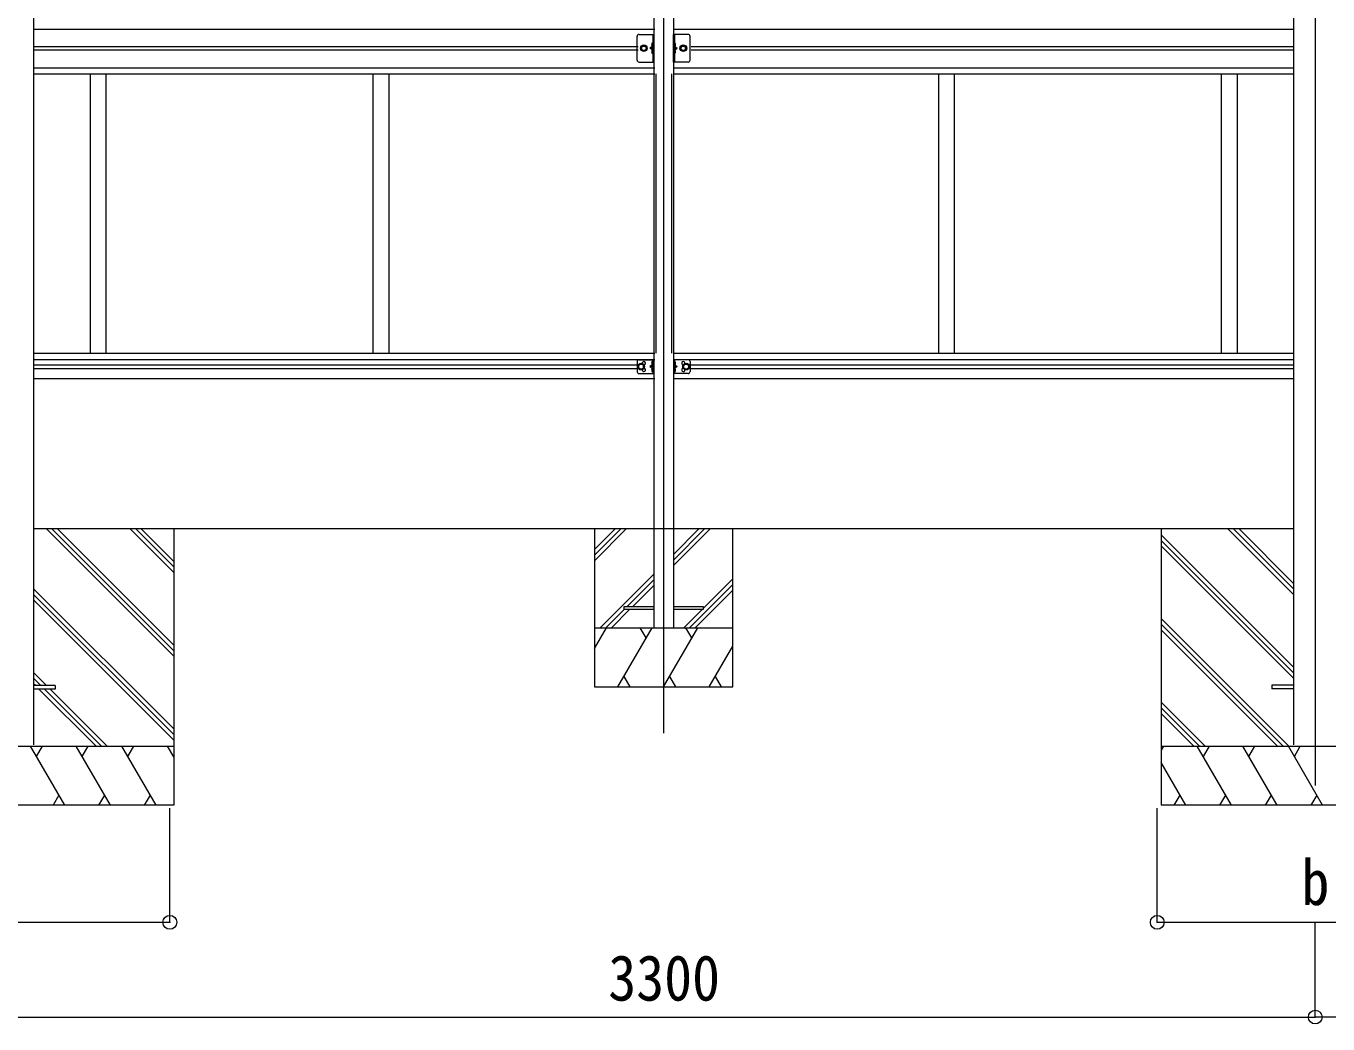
# Model space of a CAD drawing. Units: millimetres at full size, sheet at 1:35; details may follow other scales. Extents: x -9783 to 9892, y -6828 to 6752.
# Drawn here: x 3601 to 6897, y -1971 to 557 of the extents above; entities that cross this region are included whole.
import ezdxf
from ezdxf.enums import TextEntityAlignment as Align

# ---------------------------------------------------------------- set-up
doc = ezdxf.new("R2010")
doc.units = ezdxf.units.MM
doc.header["$LTSCALE"] = 35
doc.header["$PDMODE"] = 32
doc.header["$PDSIZE"] = 35
for name, color, linetype, lineweight in [('0-0_0', 7, 'Continuous', 9), ('0-1_本体', 4, 'Continuous', 9), ('0-2_部品', 7, 'Continuous', 9), ('0-8_PARTS2', 2, 'Continuous', 9), ('0-A_寸法', 4, 'Continuous', 9), ('1-0_FRAME', 7, 'Continuous', 9), ('1-1_GLASS', 4, 'Continuous', 9), ('1-3_NOTPRINT', 7, 'Continuous', 9), ('1-7', 7, 'Continuous', 9), ('1-8', 2, 'Continuous', 9)]:
    doc.layers.add(name, color=color, linetype=linetype, lineweight=lineweight)
doc.styles.add('ＭＳ ゴシック', font='')
doc.styles.get('ＭＳ ゴシック').set_extended_font_data('MS Gothic')

msp = doc.modelspace()

# ---------------------------------------------------------------- linework, layer by layer
at = {"layer": '0-0_0'}
for p, q in [((6810.34, -717.27), (3620.34, -717.27)), ((3975.14, -1039.73), (3652.68, -717.27)), ((3975.14, -1025.59), (3666.82, -717.27)), ((3975.14, -1011.45), (3680.96, -717.27)), ((3975.14, -827.6), (3864.81, -717.27)), ((3975.14, -813.46), (3878.95, -717.27)), ((3975.14, -799.32), (3893.1, -717.27)), ((3975.14, -717.27), (3975.14, -1417.27)), ((6475.14, -717.27), (6475.14, -1417.27)), ((6810.34, -883.3), (6644.31, -717.27)), ((6810.34, -869.16), (6658.45, -717.27)), ((6810.34, -855.02), (6672.6, -717.27)), ((6810.34, -1067.15), (6475.14, -731.95)), ((6810.34, -1081.29), (6475.14, -746.1)), ((6810.34, -1095.43), (6475.14, -760.24)), ((3975.14, -1223.58), (3620.34, -868.78)), ((3975.14, -1237.72), (3620.34, -882.93)), ((3975.14, -1251.87), (3620.34, -897.07)), ((6798.33, -1267.27), (6475.14, -944.08)), ((6784.19, -1267.27), (6475.14, -958.23)), ((6770.05, -1267.27), (6475.14, -972.37)), ((3652.2, -1112.77), (3620.34, -1080.92)), ((3638.06, -1112.77), (3620.34, -1095.06)), ((3623.92, -1112.77), (3620.34, -1109.2)), ((3778.42, -1267.27), (3632.92, -1121.77)), ((3792.56, -1267.27), (3647.06, -1121.77)), ((3806.7, -1267.27), (3661.2, -1121.77)), ((6586.2, -1267.27), (6475.14, -1156.22)), ((6572.06, -1267.27), (6475.14, -1170.36)), ((6557.92, -1267.27), (6475.14, -1184.5)), ((3175.14, -1267.27), (3975.14, -1267.27)), ((3699.46, -1417.27), (3612.85, -1267.27)), ((3627.85, -1293.26), (3642.86, -1267.27)), ((3814.93, -1417.27), (3728.32, -1267.27)), ((3743.33, -1293.26), (3758.33, -1267.27)), ((3930.4, -1417.27), (3843.79, -1267.27)), ((3858.79, -1293.25), (3873.79, -1267.27)), ((3975.14, -1294.78), (3959.26, -1267.27)), ((6475.14, -1267.27), (7275.14, -1267.27)), ((6480.97, -1267.27), (6475.14, -1277.37)), ((6653.05, -1417.27), (6566.44, -1267.27)), ((6596.44, -1267.27), (6581.44, -1293.25)), ((6768.52, -1417.27), (6681.91, -1267.27)), ((6696.91, -1293.25), (6711.91, -1267.27)), ((6883.99, -1417.27), (6797.38, -1267.27)), ((6812.38, -1293.25), (6827.39, -1267.27)), ((6537.58, -1417.27), (6475.14, -1309.14)), ((3975.14, -1417.27), (3175.14, -1417.27)), ((3684.46, -1391.29), (3669.46, -1417.27)), ((3799.93, -1391.29), (3784.93, -1417.27)), ((3915.4, -1391.29), (3900.4, -1417.27)), ((7275.14, -1417.27), (6475.14, -1417.27)), ((6522.58, -1391.29), (6507.58, -1417.27)), ((6638.05, -1391.29), (6623.05, -1417.27)), ((6753.52, -1391.29), (6738.52, -1417.27)), ((6868.99, -1391.29), (6853.99, -1417.27))]:
    msp.add_line(p, q, dxfattribs=at)
at = {"layer": '0-1_本体'}
for p, q in [((3620.34, 1616.18), (3620.34, -1263.82)), ((6810.34, 1616.18), (6810.34, -1263.82))]:
    msp.add_line(p, q, dxfattribs=at)
at = {"layer": '0-2_部品', "color": 4}
for p, q in [((3675.14, -1113.79), (3620.34, -1113.79)), ((6755.54, -1112.77), (6755.54, -1121.77)), ((6810.34, -1112.77), (6755.54, -1112.77)), ((6810.34, -1121.77), (6755.54, -1121.77))]:
    msp.add_line(p, q, dxfattribs=at)
msp.add_lwpolyline([(3675.14, -1113.79), (3675.14, -1122.79), (3620.34, -1122.79)], dxfattribs=at)
at = {"layer": '0-8_PARTS2'}
msp.add_line((6865.34, 1582.73), (6865.34, -1367.27), dxfattribs=at)
at = {"layer": '0-A_寸法', "color": 6}
for p, q in [((3965.34, -1713.66), (3965.34, -1424.69)), ((6465.34, -1713.66), (6465.34, -1424.69)), ((3165.34, -1713.66), (3965.34, -1713.66)), ((6465.34, -1713.66), (7265.34, -1713.66)), ((6865.34, -1953.64), (6865.34, -1713.66)), ((3565.34, -1953.64), (6865.34, -1953.64)), ((8099.34, -1953.64), (6865.34, -1953.64))]:
    msp.add_line(p, q, dxfattribs=at)
for p in [(3965.34, -1713.66), (6465.34, -1713.66), (6865.34, -1953.64)]:
    msp.add_point(p, dxfattribs=at)
at = {"layer": '1-0_FRAME'}
for p, q in [((5040.34, -717.27), (5040.34, -1117.27)), ((5040.34, -769.62), (5092.69, -717.27)), ((5040.34, -783.76), (5106.83, -717.27)), ((5040.34, -797.91), (5120.97, -717.27)), ((5240.34, -810.04), (5333.11, -717.27)), ((5240.34, -795.9), (5318.97, -717.27)), ((5240.34, -781.75), (5304.82, -717.27)), ((5390.34, -1117.27), (5390.34, -717.27)), ((5054.82, -967.27), (5190.34, -831.75)), ((5122.96, -913.27), (5190.34, -845.9)), ((5315.34, -918.89), (5390.34, -843.89)), ((5137.11, -913.27), (5190.34, -860.04)), ((5281.1, -967.27), (5390.34, -858.03)), ((5295.24, -967.27), (5390.34, -872.17)), ((5068.96, -967.27), (5115.34, -920.9)), ((5083.1, -967.27), (5129.11, -921.27)), ((5266.95, -967.27), (5312.95, -921.27)), ((5040.34, -1020.39), (5071.01, -967.27)), ((5040.34, -967.27), (5390.34, -967.27)), ((5099.88, -1117.27), (5186.48, -967.27)), ((5171.48, -993.26), (5156.48, -967.27)), ((5215.35, -1117.27), (5301.95, -967.27)), ((5286.95, -993.26), (5271.95, -967.27)), ((5330.82, -1117.27), (5390.34, -1014.17)), ((5040.34, -1117.27), (5390.34, -1117.27)), ((5114.87, -1091.3), (5129.87, -1117.27)), ((5230.35, -1091.29), (5245.35, -1117.27)), ((5345.82, -1091.29), (5360.81, -1117.27))]:
    msp.add_line(p, q, dxfattribs=at)
at = {"layer": '1-1_GLASS'}
for p, q in [((3763.34, 435.61), (3763.34, -271.88)), ((3803.34, 435.61), (3803.34, -271.88)), ((4479.34, 435.61), (4479.34, -271.88)), ((4519.34, 435.61), (4519.34, -271.88)), ((5195.34, 435.61), (5195.34, -271.88)), ((5235.34, 435.61), (5235.34, -271.88)), ((5911.34, 435.61), (5911.34, -271.88)), ((5951.34, 435.61), (5951.34, -271.88)), ((6627.34, 435.61), (6627.34, -271.88)), ((6667.34, 435.61), (6667.34, -271.88)), ((3620.34, -271.88), (5193.13, -271.88)), ((3620.34, -287.88), (5193.13, -287.88)), ((5243.13, -271.88), (6810.34, -271.88)), ((5243.13, -287.88), (6810.34, -287.88)), ((3620.34, -301.38), (5151.13, -301.38)), ((3620.34, -310.38), (5151.13, -310.38)), ((5285.13, -301.38), (6810.34, -301.38)), ((5285.13, -310.38), (6810.34, -310.38)), ((3620.34, -336.38), (5193.13, -336.38)), ((5243.13, -336.38), (6810.34, -336.38))]:
    msp.add_line(p, q, dxfattribs=at)
at = {"layer": '1-3_NOTPRINT', "color": 4}
for p, q in [((3620.34, 549.12), (5193.13, 549.12)), ((5243.13, 549.12), (6810.34, 549.12)), ((3620.34, 504.61), (5151.13, 504.61)), ((5151.13, 495.61), (3620.34, 495.61)), ((5285.13, 504.61), (6810.34, 504.61)), ((6810.34, 495.61), (5285.13, 495.61)), ((3620.34, 451.12), (5193.13, 451.12)), ((3620.34, 435.61), (5193.13, 435.61)), ((5243.13, 451.12), (6810.34, 451.12)), ((5243.13, 435.61), (6810.34, 435.61))]:
    msp.add_line(p, q, dxfattribs=at)
at = {"layer": '1-7', "color": 4}
for p, q in [((5190.34, 1586.08), (5190.34, -967.27)), ((5240.34, 1586.08), (5240.34, -967.27)), ((5190.34, -921.27), (5115.34, -921.27)), ((5240.34, -913.27), (5315.34, -913.27))]:
    msp.add_line(p, q, dxfattribs=at)
at = {"layer": '1-7'}
for p, q in [((5148.34, 470.62), (5148.34, 530.62)), ((5153.34, 535.62), (5190.34, 535.62)), ((5187.84, 535.62), (5187.84, 465.62)), ((5277.34, 535.62), (5240.34, 535.62)), ((5242.84, 535.62), (5242.84, 465.62)), ((5282.34, 470.62), (5282.34, 530.62)), ((5187.84, 505.62), (5180.84, 500.62)), ((5187.84, 500.62), (5180.84, 500.62)), ((5187.84, 495.62), (5180.84, 500.62)), ((5187.34, 513.62), (5186.54, 513.47)), ((5187.34, 505.62), (5186.54, 505.76)), ((5187.34, 495.62), (5186.54, 495.47)), ((5187.34, 505.62), (5187.84, 505.7)), ((5243.34, 505.62), (5242.84, 505.7)), ((5242.84, 505.62), (5249.84, 500.62)), ((5242.84, 500.62), (5249.84, 500.62)), ((5242.84, 495.62), (5249.84, 500.62)), ((5243.34, 513.62), (5244.14, 513.47)), ((5243.34, 505.62), (5244.14, 505.76)), ((5243.34, 495.62), (5244.14, 495.47)), ((5187.34, 487.62), (5186.54, 487.76)), ((5187.34, 487.62), (5187.84, 487.7)), ((5243.34, 487.62), (5242.84, 487.7)), ((5243.34, 487.62), (5244.14, 487.76)), ((5148.34, -293.38), (5148.34, -318.38)), ((5153.34, -288.38), (5190.34, -288.38)), ((5187.34, -292.88), (5186.54, -293.03)), ((5187.84, -288.38), (5187.84, -323.38)), ((5190.34, -288.38), (5190.34, -323.38)), ((5240.34, -288.38), (5240.34, -323.38)), ((5277.34, -288.38), (5240.34, -288.38)), ((5242.84, -288.38), (5242.84, -323.38)), ((5243.34, -292.88), (5244.14, -293.03)), ((5282.34, -293.38), (5282.34, -318.38)), ((5153.34, -323.38), (5190.34, -323.38)), ((5187.84, -305.88), (5180.84, -305.88)), ((5187.34, -300.88), (5186.54, -300.74)), ((5187.34, -310.88), (5186.54, -311.03)), ((5187.34, -318.88), (5186.54, -318.74)), ((5187.34, -300.88), (5187.84, -300.8)), ((5187.34, -318.88), (5187.84, -318.8)), ((5277.34, -323.38), (5240.34, -323.38)), ((5243.34, -300.88), (5242.84, -300.8)), ((5242.84, -305.88), (5249.84, -305.88)), ((5243.34, -318.88), (5242.84, -318.8)), ((5243.34, -300.88), (5244.14, -300.74)), ((5243.34, -310.88), (5244.14, -311.03)), ((5243.34, -318.88), (5244.14, -318.74))]:
    msp.add_line(p, q, dxfattribs=at)
for points in [[(5153.34, 465.62), (5190.34, 465.62), (5190.34, 535.62)], [(5277.34, 465.62), (5240.34, 465.62), (5240.34, 535.62)], [(5188.23, 509.62), (5187.6, 510.8), (5185.36, 511.92)], [(5188.23, 509.62), (5187.6, 508.43), (5185.36, 507.32)], [(5187.34, 505.62), (5187.34, 513.62), (5187.84, 513.53), (5187.84, 505.7)], [(5187.34, 487.62), (5187.34, 495.62), (5187.84, 495.53), (5187.84, 487.7)], [(5242.46, 509.62), (5243.09, 510.8), (5245.32, 511.92)], [(5242.46, 509.62), (5243.09, 508.43), (5245.32, 507.32)], [(5243.34, 505.62), (5243.34, 513.62), (5242.84, 513.53), (5242.84, 505.7)], [(5243.34, 487.62), (5243.34, 495.62), (5242.84, 495.53), (5242.84, 487.7)], [(5188.23, 491.62), (5187.6, 492.8), (5185.36, 493.92)], [(5188.23, 491.62), (5187.6, 490.43), (5185.36, 489.32)], [(5242.46, 491.62), (5243.09, 492.8), (5245.32, 493.92)], [(5242.46, 491.62), (5243.09, 490.43), (5245.32, 489.32)], [(5188.23, -296.88), (5187.6, -295.7), (5185.36, -294.58)], [(5187.34, -300.88), (5187.34, -292.88), (5187.84, -292.97), (5187.84, -300.8)], [(5242.46, -296.88), (5243.09, -295.7), (5245.32, -294.58)], [(5243.34, -300.88), (5243.34, -292.88), (5242.84, -292.97), (5242.84, -300.8)], [(5187.84, -300.88), (5180.84, -305.88), (5187.84, -310.88)], [(5188.23, -296.88), (5187.6, -298.07), (5185.36, -299.18)], [(5188.23, -314.88), (5187.6, -313.7), (5185.36, -312.58)], [(5188.23, -314.88), (5187.6, -316.07), (5185.36, -317.18)], [(5187.34, -318.88), (5187.34, -310.88), (5187.84, -310.97), (5187.84, -318.8)], [(5242.46, -296.88), (5243.09, -298.07), (5245.32, -299.18)], [(5242.46, -314.88), (5243.09, -313.7), (5245.32, -312.58)], [(5242.46, -314.88), (5243.09, -316.07), (5245.32, -317.18)], [(5242.84, -300.88), (5249.84, -305.88), (5242.84, -310.88)], [(5243.34, -318.88), (5243.34, -310.88), (5242.84, -310.97), (5242.84, -318.8)]]:
    msp.add_lwpolyline(points, dxfattribs=at)
for points in [[(5172.85, 500.62), (5169.1, 494.12), (5161.59, 494.12), (5157.84, 500.62), (5161.59, 507.12), (5169.1, 507.12)], [(5257.84, 500.62), (5261.59, 494.12), (5269.1, 494.12), (5272.85, 500.62), (5269.1, 507.12), (5261.59, 507.12)], [(5158.34, -313.39), (5164.84, -309.64), (5164.84, -302.13), (5158.34, -298.38), (5151.84, -302.13), (5151.84, -309.64)], [(5272.34, -313.39), (5265.84, -309.64), (5265.84, -302.13), (5272.34, -298.38), (5278.84, -302.13), (5278.84, -309.64)]]:
    msp.add_lwpolyline(points, close=True, dxfattribs=at)
at = {"layer": '1-7', "color": 4}
for points in [[(5115.34, -921.27), (5115.34, -913.27), (5190.34, -913.27)], [(5315.34, -913.27), (5315.34, -921.27), (5240.34, -921.27)]]:
    msp.add_lwpolyline(points, dxfattribs=at)
at = {"layer": '1-7'}
for centre, radius in [((5165.34, 500.62), 8.5), ((5165.34, 500.62), 7.5), ((5165.34, 500.62), 6.5), ((5165.34, 500.62), 5.5), ((5265.34, 500.62), 8.5), ((5265.34, 500.62), 7.5), ((5265.34, 500.62), 6.5), ((5265.34, 500.62), 5.5), ((5158.34, -305.88), 8.5), ((5158.34, -305.88), 7.5), ((5158.34, -305.88), 6.5), ((5272.34, -305.88), 8.5), ((5272.34, -305.88), 7.5), ((5272.34, -305.88), 6.5)]:
    msp.add_circle(centre, radius, dxfattribs=at)
for centre, radius, start, end in [((5153.34, 530.62), 5, 90, 180), ((5277.34, 530.62), 5, 0, 90), ((5191.44, 509.62), 6.5, 147.94412, 212.05588), ((5191.44, 491.62), 6.5, 147.94412, 212.05588), ((5186.7, 512.59), 0.9, 100, 147.94412), ((5186.7, 506.64), 0.9, 212.05588, 260), ((5186.7, 494.59), 0.9, 100, 147.94412), ((5243.99, 512.59), 0.9, 32.05588, 80), ((5243.99, 506.64), 0.9, 280, 327.94412), ((5243.99, 494.59), 0.9, 32.05588, 80), ((5239.24, 509.62), 6.5, 327.94412, 32.05588), ((5239.24, 491.62), 6.5, 327.94412, 32.05588), ((5153.34, 470.62), 5, 180, 270), ((5186.7, 488.64), 0.9, 212.05588, 260), ((5243.99, 488.64), 0.9, 280, 327.94412), ((5277.34, 470.62), 5, 270, 0), ((5153.34, -293.38), 5, 90, 180), ((5165.34, -297.38), 4.25, 274.76077, 186.29431), ((5191.44, -296.88), 6.5, 147.94412, 212.05588), ((5186.7, -293.91), 0.9, 100, 147.94412), ((5243.99, -293.91), 0.9, 32.05588, 80), ((5239.24, -296.88), 6.5, 327.94412, 32.05588), ((5265.34, -297.38), 4.25, 353.70569, 265.23923), ((5277.34, -293.38), 5, 0, 90), ((5153.34, -318.38), 5, 180, 270), ((5165.34, -314.38), 4.25, 173.70569, 85.23923), ((5191.44, -314.88), 6.5, 147.94412, 212.05588), ((5186.7, -299.86), 0.9, 212.05588, 260), ((5186.7, -311.91), 0.9, 100, 147.94412), ((5186.7, -317.86), 0.9, 212.05588, 260), ((5243.99, -299.86), 0.9, 280, 327.94412), ((5243.99, -311.91), 0.9, 32.05588, 80), ((5243.99, -317.86), 0.9, 280, 327.94412), ((5239.24, -314.88), 6.5, 327.94412, 32.05588), ((5265.34, -314.38), 4.25, 94.76077, 6.29431), ((5277.34, -318.38), 5, 270, 0)]:
    msp.add_arc(centre, radius, start, end, dxfattribs=at)
at = {"layer": '1-8'}
msp.add_line((5215.34, 1601.86), (5215.34, -1234.88), dxfattribs=at)

# ---------------------------------------------------------------- texts
at = {"layer": '0-A_寸法', "color": 7, "style": 'ＭＳ ゴシック', "width": 0.9}
for s, p in [('b', (6830.34, -1704.29)), ('3300', (5075.34, -1946.64))]:
    msp.add_text(s, height=115.5, dxfattribs=at).set_placement(p, align=Align.BOTTOM_LEFT)

doc.saveas('drawing.dxf')
